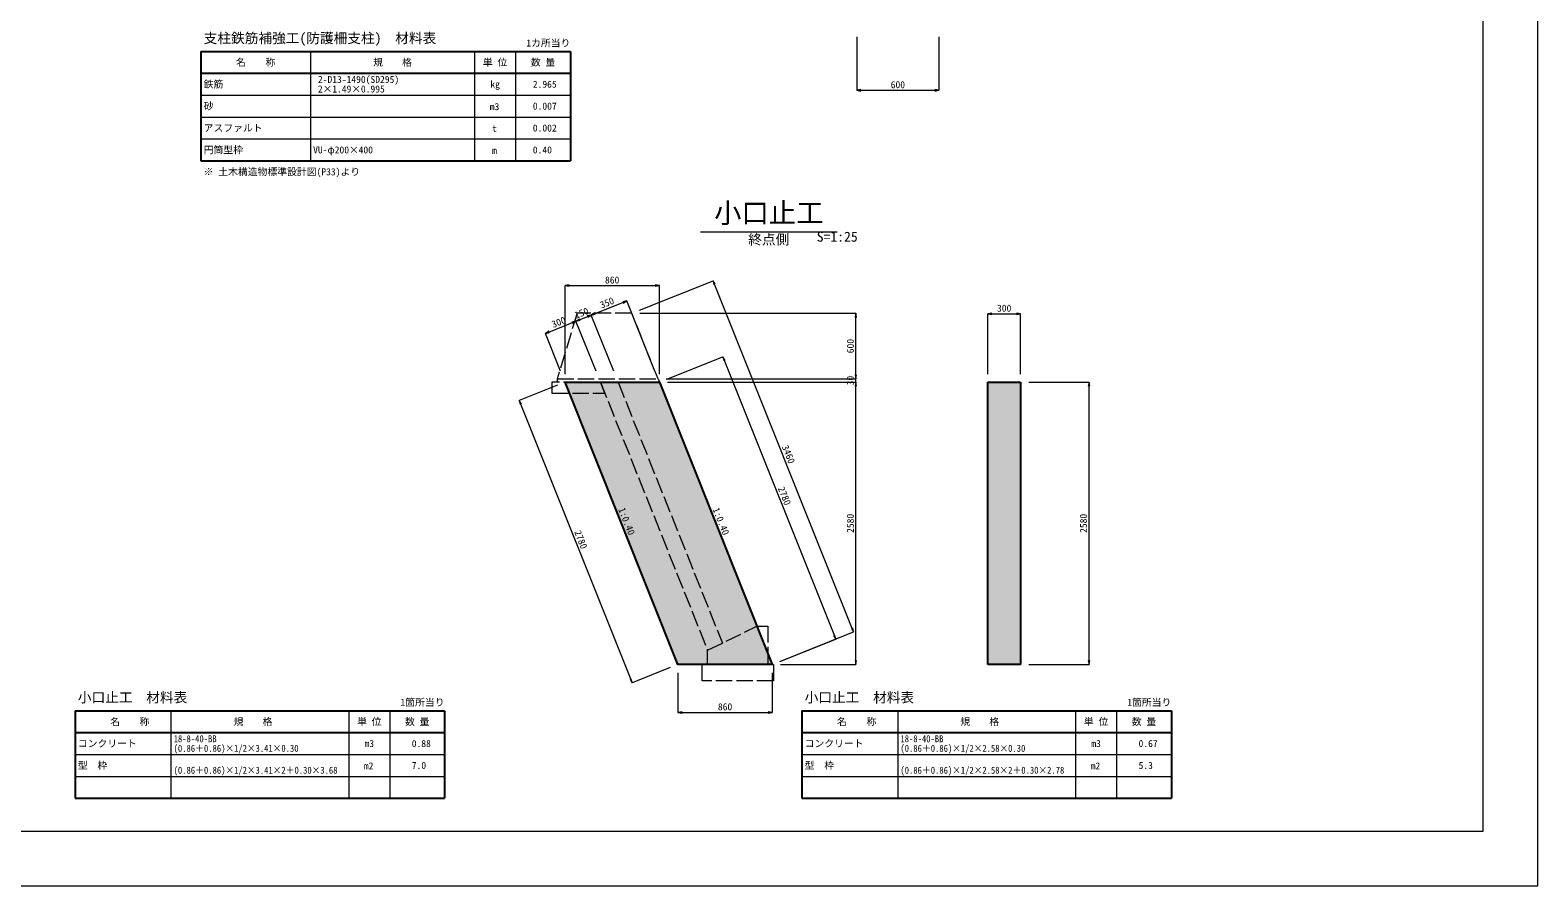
# Model space of a CAD drawing. Units: millimetres at full size, sheet at 1:20, with parts at other scales. Extents: x 0 to 16820, y 0 to 11880.
# Drawn here: x 5802 to 16820, y 0 to 6253 of the extents above; entities that cross this region are included whole.
import ezdxf
from ezdxf.enums import TextEntityAlignment as Align

# ---------------------------------------------------------------- set-up
doc = ezdxf.new("R2010")
doc.units = ezdxf.units.MM
doc.header["$LTSCALE"] = 20
doc.linetypes.add('DASHED', pattern=[7.5, 6, -1.5])
for name, color, linetype, lineweight in [('D-MTR-FRAM', 7, 'Continuous', 25), ('D-MTR-LINE', 7, 'Continuous', 13), ('D-STR', 1, 'Continuous', 25), ('D-STR-DIM', 7, 'Continuous', 13), ('D-STR-TXT', 7, 'Continuous', 13), ('V-nasSTD', 7, 'Continuous', 13)]:
    doc.layers.add(name, color=color, linetype=linetype, lineweight=lineweight)
doc.layers.add('D-MTR-TXT', color=7, linetype='Continuous')
doc.styles.add('ＭＳ ゴシック', font='')
doc.styles.get('ＭＳ ゴシック').set_extended_font_data('MS Gothic')

# ---------------------------------------------------------------- blocks, each defined once
blk = doc.blocks.new('open_arrow')
at = {"color": 0, "linetype": 'Continuous', "lineweight": -2}
blk.add_lwpolyline([(7.5, 1.25), (0, 0), (7.5, -1.25)], dxfattribs=at)

msp = doc.modelspace()

# ---------------------------------------------------------------- hatches: boundary and pattern name
at = {"layer": 'D-STR'}
for points in [[(9710.7, 3680), (10400, 3680), (11225.07, 1617.32), (10535.77, 1617.32)], [(12800, 3680), (13040, 3680), (13040, 1617.32), (12800, 1617.32)]]:
    msp.add_hatch(color=256, dxfattribs=at).paths.add_polyline_path(points)

# ---------------------------------------------------------------- linework, layer by layer
at = {"layer": 'D-MTR-FRAM'}
for p, q in [((7050, 6097.59), (9750, 6097.59)), ((7050, 6097.59), (7050, 5297.59)), ((9750, 6097.59), (9750, 5297.59)), ((7050, 5937.59), (9750, 5937.59)), ((7050, 5297.59), (9750, 5297.59)), ((6130.44, 1280), (8830.44, 1280)), ((6130.44, 1280), (6130.44, 640)), ((8830.44, 1280), (8830.44, 640)), ((11441.77, 1280), (14141.77, 1280)), ((11441.77, 1280), (11441.77, 640)), ((14141.77, 1280), (14141.77, 640)), ((6130.44, 1120), (8830.44, 1120)), ((11441.77, 1120), (14141.77, 1120)), ((6130.44, 640), (8830.44, 640)), ((11441.77, 640), (14141.77, 640))]:
    msp.add_line(p, q, dxfattribs=at)
at = {"layer": 'D-MTR-LINE'}
for p, q in [((7850, 6097.59), (7850, 5297.59)), ((9050, 6097.59), (9050, 5297.59)), ((9350, 6097.59), (9350, 5297.59)), ((7050, 5777.59), (9750, 5777.59)), ((7050, 5617.59), (9750, 5617.59)), ((7050, 5457.59), (9750, 5457.59)), ((6830.44, 1280), (6830.44, 640)), ((8130.44, 1280), (8130.44, 640)), ((8430.44, 1280), (8430.44, 640)), ((12141.77, 1280), (12141.77, 640)), ((13441.77, 1280), (13441.77, 640)), ((13741.77, 1280), (13741.77, 640)), ((6130.44, 960), (8830.44, 960)), ((6130.44, 960), (8830.44, 960)), ((11441.77, 960), (14141.77, 960)), ((11441.77, 960), (14141.77, 960)), ((6130.44, 800), (8830.44, 800)), ((11441.77, 800), (14141.77, 800))]:
    msp.add_line(p, q, dxfattribs=at)
at = {"layer": 'D-STR', "color": 6, "linetype": 'DASHED', "lineweight": 13}
for p, q in [((9654.4, 3704), (9654.4, 3680)), ((9969.19, 3680), (10753.07, 1720.29)), ((10400, 3680), (9969.19, 3680)), ((10098.43, 3680), (10860.83, 1774.01)), ((10390.4, 3704), (10400, 3680))]:
    msp.add_line(p, q, dxfattribs=at)
at = {"layer": 'D-STR'}
for p, q in [((12800, 1617.32), (12800, 3680)), ((12800, 3680), (13040, 3680)), ((13040, 3680), (13040, 1617.32)), ((13040, 1617.32), (12800, 1617.32))]:
    msp.add_line(p, q, dxfattribs=at)
at = {"layer": 'D-STR', "color": 6, "linetype": 'DASHED', "lineweight": 13}
for points in [[(9654.4, 3704), (10390.4, 3704), (10198.4, 4184), (9798.4, 4184)], [(9654.4, 3680), (9614.4, 3680), (9614.4, 3600), (10001.19, 3600), (9969.19, 3680)], [(11113.07, 1897.32), (11193.07, 1897.32), (11193.07, 1617.32), (10753.07, 1617.32), (10753.07, 1721.32)], [(10713.07, 1497.32), (10713.07, 1617.32), (11233.07, 1617.32), (11233.07, 1497.32)]]:
    msp.add_lwpolyline(points, close=True, dxfattribs=at)
at = {"layer": 'D-STR'}
msp.add_lwpolyline([(9710.7, 3680), (10400, 3680), (11225.07, 1617.32), (10535.77, 1617.32)], close=True, dxfattribs=at)
at = {"layer": 'D-STR-DIM'}
for p, q in [((11843.16, 6202.84), (11843.16, 5812.84)), ((12443.16, 6202.84), (12443.16, 5812.84)), ((11843.16, 5812.84), (12443.16, 5812.84)), ((10700, 4780), (11700, 4780)), ((10254.11, 4206.28), (10792.63, 4421.69)), ((11819.3, 1855.01), (10792.63, 4421.69)), ((9710.7, 4385.83), (10400, 4385.83)), ((9710.7, 3740), (9710.7, 4385.83)), ((10400, 3740), (10400, 4385.83)), ((9902.26, 4170.42), (10162.24, 4274.41)), ((10367.75, 3760.62), (10162.24, 4274.41)), ((9568.01, 4036.72), (9790.84, 4125.86)), ((9790.84, 4125.86), (9902.26, 4170.42)), ((9937.3, 3759.71), (9790.84, 4125.86)), ((9937.3, 3759.71), (9790.84, 4125.86)), ((10066.55, 3759.71), (9902.26, 4170.42)), ((10066.55, 3759.71), (9902.26, 4170.42)), ((10258.4, 4184), (11836.84, 4184)), ((11836.84, 3704), (11836.84, 4184)), ((12800, 4180), (13040, 4180)), ((12800, 3740), (12800, 4180)), ((13040, 3740), (13040, 4180)), ((9678.82, 3759.71), (9568.01, 4036.72)), ((10455.71, 3702.28), (10864.24, 3865.7)), ((10864.24, 3865.7), (11689.31, 1803.02)), ((11836.84, 3590), (11836.84, 3794)), ((9654.99, 3657.72), (9376.45, 3546.3)), ((10450.4, 3704), (11836.84, 3704)), ((10450.4, 3704), (11836.84, 3704)), ((10460, 3680), (11836.84, 3680)), ((10460, 3680), (11836.84, 3680)), ((11836.84, 1617.32), (11836.84, 3680)), ((13100, 3680), (13540, 3680)), ((13540, 1617.32), (13540, 3680)), ((9376.45, 3546.3), (10201.52, 1483.62)), ((11280.78, 1639.61), (11819.3, 1855.01)), ((11280.78, 1639.61), (11689.31, 1803.02)), ((10480.06, 1595.04), (10201.52, 1483.62)), ((10535.77, 1557.32), (10535.77, 1267.5)), ((11225.07, 1557.32), (11225.07, 1267.5)), ((11285.07, 1617.32), (11836.84, 1617.32)), ((13100, 1617.32), (13540, 1617.32)), ((10535.77, 1267.5), (11225.07, 1267.5))]:
    msp.add_line(p, q, dxfattribs=at)
at = {"layer": 'V-nasSTD'}
for p, q in [((16820, 0), (16820, 11880)), ((16420, 400), (16420, 11480)), ((400, 400), (16420, 400)), ((0, 0), (16820, 0))]:
    msp.add_line(p, q, dxfattribs=at)

# ---------------------------------------------------------------- block references
at = {"layer": 'D-STR-DIM', "xscale": 4, "yscale": 4}
for p in [(11843.16, 5812.84), (9710.7, 4385.83), (12800, 4180), (10535.77, 1267.5)]:
    msp.add_blockref('open_arrow', p, dxfattribs=at)
for p, rotation in [((12443.16, 5812.84), 180), ((10792.63, 4421.69), 291.8), ((10400, 4385.83), 180), ((10162.24, 4274.41), 201.8), ((9790.84, 4125.86), 201.8), ((9790.84, 4125.86), 21.8), ((9902.26, 4170.42), 201.8), ((9902.26, 4170.42), 21.8), ((11836.84, 4184), 270), ((13040, 4180), 180), ((9568.01, 4036.72), 21.8), ((10864.24, 3865.7), 291.8), ((11836.84, 3704), 90), ((11836.84, 3704), 90), ((11836.84, 3680), 270), ((11836.84, 3680), 270), ((13540, 3680), 270), ((9376.45, 3546.3), 291.8), ((11819.3, 1855.01), 111.8), ((11689.31, 1803.02), 111.8), ((11836.84, 1617.32), 90), ((13540, 1617.32), 90), ((10201.52, 1483.62), 111.8), ((11225.07, 1267.5), 180)]:
    msp.add_blockref('open_arrow', p, dxfattribs=dict(at, rotation=rotation))

# ---------------------------------------------------------------- texts
at = {"layer": 'D-MTR-TXT', "style": 'ＭＳ ゴシック'}
for s, p in [('支柱鉄筋補強工(防護柵支柱)\u3000材料表', (7070, 6135.86)), ('小口止工\u3000材料表', (6150.44, 1318.27)), ('小口止工\u3000材料表', (11461.77, 1318.27))]:
    msp.add_text(s, height=73.31, dxfattribs=at).set_placement(p, align=Align.BOTTOM_LEFT)
for s, p in [('1カ所当り', (9750, 6117.59)), ('1箇所当り', (8830.44, 1300)), ('1箇所当り', (14141.77, 1300))]:
    msp.add_text(s, height=51.32, dxfattribs=at).set_placement(p, align=Align.BOTTOM_RIGHT)
for s, p in [('名\u3000\u3000称', (7450, 6017.59)), ('規    格', (8450, 6017.59)), ('単 位', (9200, 6017.59)), ('数 量', (9550, 6017.59)), ('kg', (9200, 5857.59)), ('m3', (9195.26, 5693.68)), ('t', (9195.26, 5533.68)), ('m', (9195.26, 5373.68)), ('名\u3000\u3000称', (6530.44, 1200)), ('規    格', (7430.44, 1200)), ('単 位', (8280.44, 1200)), ('数 量', (8630.44, 1200)), ('名\u3000\u3000称', (11841.77, 1200)), ('規    格', (12741.77, 1200)), ('単 位', (13591.77, 1200)), ('数 量', (13941.77, 1200)), ('m3', (8280.44, 1040)), ('m3', (13591.77, 1040)), ('m2', (8275.7, 876.09)), ('m2', (13587.04, 876.09))]:
    msp.add_text(s, height=51.32, dxfattribs=at).set_placement(p, align=Align.MIDDLE_CENTER)
for s, p in [('鉄筋', (7070, 5857.59)), (' 2-D13-1490(SD295)', (7870, 5892.59)), (' 2×1.49×0.995', (7870, 5822.59)), ('砂', (7070, 5697.59)), ('アスファルト', (7070, 5537.59)), ('円筒型枠', (7070, 5377.59)), ('VU-φ200×400', (7870, 5377.59)), ('※ 土木構造物標準設計図(P33)より', (7070, 5217.59)), ('コンクリート', (6150.44, 1040)), ('コンクリート', (11461.77, 1040)), ('型\u3000枠', (6150.44, 880)), ('型\u3000枠', (11461.77, 880))]:
    msp.add_text(s, height=51.32, dxfattribs=at).set_placement(p, align=Align.MIDDLE_LEFT)
for s, p in [('2.965', (9650, 5857.59)), ('0.007', (9650, 5697.59)), ('0.002', (9650, 5537.59)), ('0.40 ', (9650, 5377.59)), ('0.88', (8730.44, 1040)), ('0.67', (14041.77, 1040)), ('7.0 ', (8730.44, 880)), ('5.3 ', (14041.77, 880))]:
    msp.add_text(s, height=51.32, dxfattribs=at).set_placement(p, align=Align.MIDDLE_RIGHT)
at = {"layer": 'D-MTR-TXT', "style": 'ＭＳ ゴシック', "width": 0.9}
for s, p in [('18-8-40-BB', (6850.44, 1075)), ('(0.86＋0.86)×1/2×3.41×0.30', (6850.44, 1005)), ('18-8-40-BB', (12161.77, 1075)), ('(0.86＋0.86)×1/2×2.58×0.30', (12161.77, 1005)), ('(0.86＋0.86)×1/2×3.41×2＋0.30×3.68', (6850.44, 845)), ('(0.86＋0.86)×1/2×2.58×2＋0.30×2.78', (12161.77, 845))]:
    msp.add_text(s, height=51.32, dxfattribs=at).set_placement(p, align=Align.MIDDLE_LEFT)
at = {"layer": 'D-STR-DIM', "style": 'ＭＳ ゴシック'}
for s, height, p in [('600', 51.32, (12143.16, 5812.84)), (' 小口止工 ', 146.6, (11200, 4800)), ('860', 51.32, (10055.35, 4385.83)), ('300', 51.32, (12920, 4180)), ('860', 51.32, (10880.42, 1267.5))]:
    msp.add_text(s, height=height, dxfattribs=at).set_placement(p, align=Align.BOTTOM_CENTER)
msp.add_text('S=1:25', height=73.31, dxfattribs=at).set_placement((11700, 4780), align=Align.TOP_CENTER)
for s, rotation, p in [('350', 21.801, (10032.25, 4222.42)), ('150', 21.801, (9846.55, 4148.14)), ('300', 21.801, (9679.43, 4081.29)), ('600', 90, (11836.84, 3944)), ('30', 90, (11836.84, 3692)), ('3460', 291.801, (11305.96, 3138.35)), ('2780', 291.801, (11276.77, 2834.36)), ('2580', 90, (11836.84, 2648.66)), ('2580', 90, (13540, 2648.66)), ('2780', 291.801, (9788.98, 2514.96))]:
    msp.add_text(s, height=51.32, rotation=rotation, dxfattribs=at).set_placement(p, align=Align.BOTTOM_CENTER)
at = {"layer": 'D-STR-TXT', "style": 'ＭＳ ゴシック'}
msp.add_text('終点側', height=73.31, dxfattribs=at).set_placement((11200, 4760), align=Align.TOP_CENTER)
for p in [(10123.23, 2648.66), (10812.54, 2648.66)]:
    msp.add_text('1:0.40', height=51.32, rotation=291.801, dxfattribs=at).set_placement(p, align=Align.BOTTOM_CENTER)

doc.saveas('drawing.dxf')
